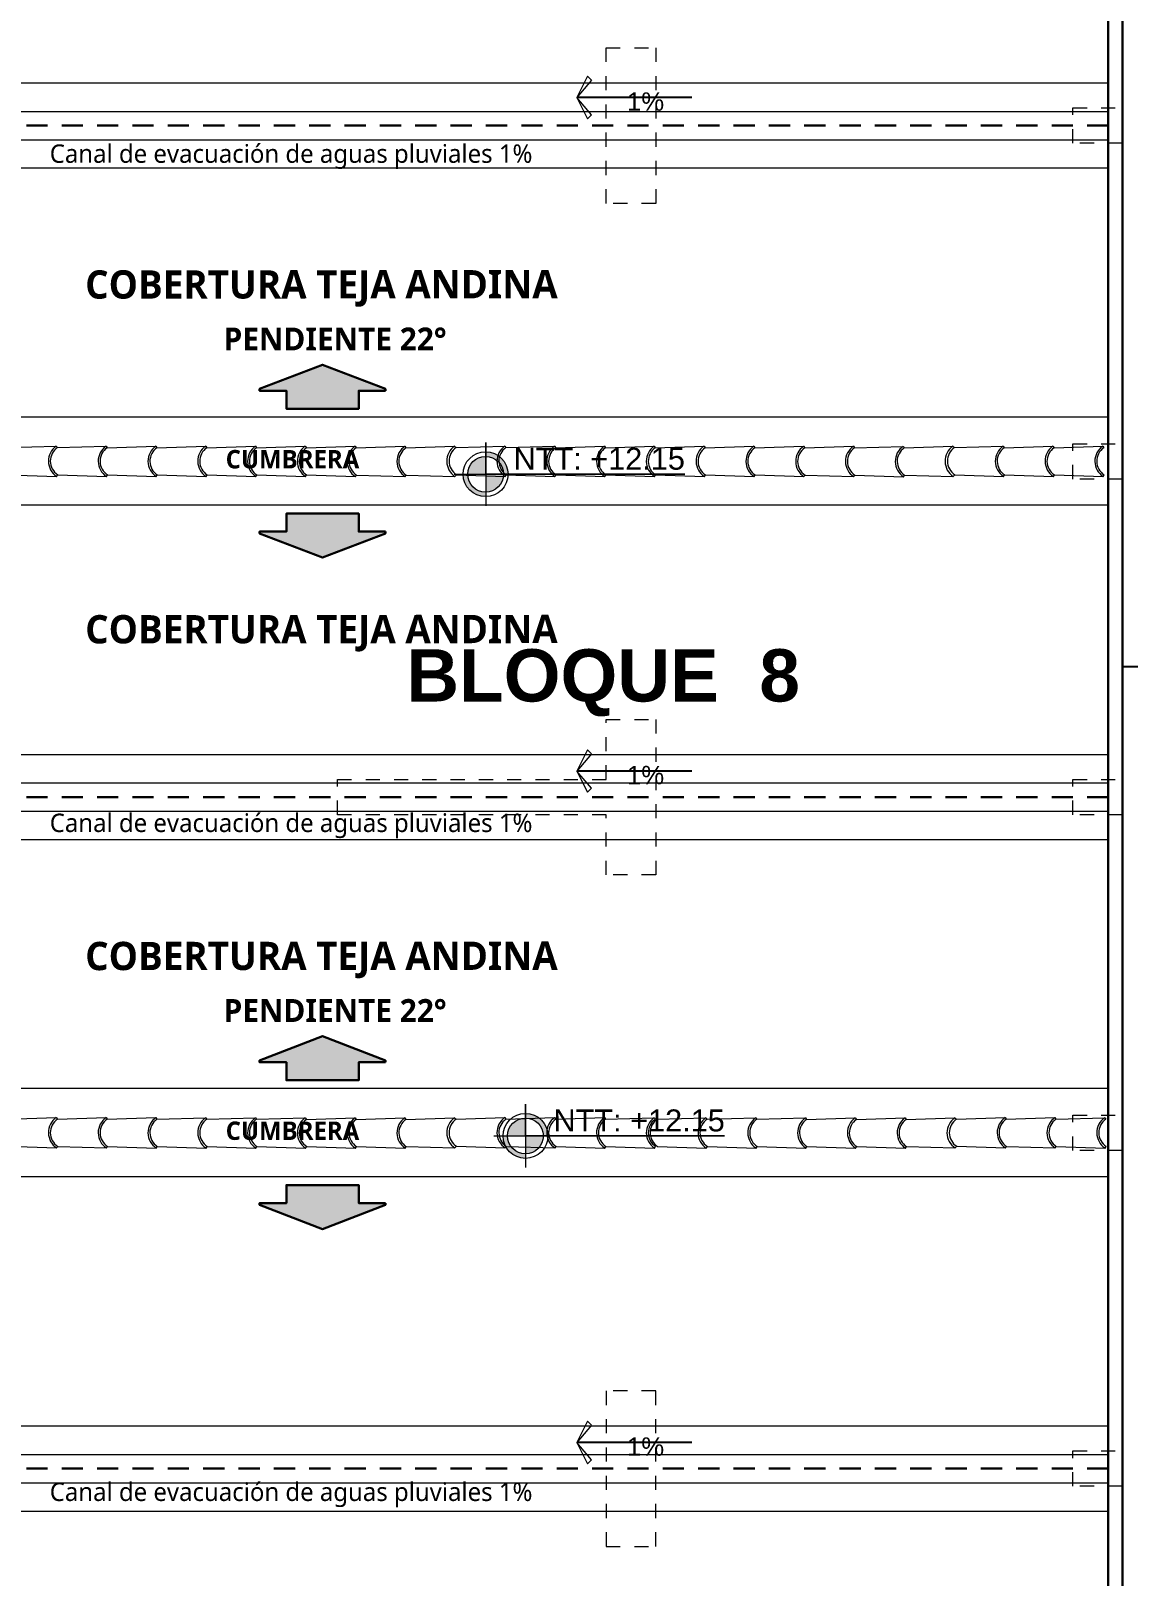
# Model space of a CAD drawing. Header units: metres. Extents: x 27 to 147, y -173 to 8.
# Drawn here: x 44.27 to 52.03, y -122.51 to -111.58 of the extents above; entities that cross this region are included whole.
import ezdxf
from ezdxf.enums import TextEntityAlignment as Align

# ---------------------------------------------------------------- set-up
doc = ezdxf.new("R2010")
doc.units = ezdxf.units.M
doc.linetypes.add('DASHED2', pattern=[0.375, 0.25, -0.125])
doc.linetypes.add('HIDDEN2', pattern=[0.1875, 0.125, -0.0625])
for name, color, linetype, lineweight in [('2D Drafting - General_Pen_No__46', 7, 'Continuous', 25), ('canal de evacuacion', 1, 'Continuous', 20), ('Cotas varias El', 253, 'Continuous', 13), ('Equipamiento SR', 23, 'Continuous', 0), ('Estructura CAJON', 7, 'Continuous', 25), ('grafo 2', 31, 'Continuous', 20), ('GRAFO 4', 7, 'Continuous', 30), ('GRAFO01', 7, 'Continuous', 0), ('linea0016', 144, 'HIDDEN2', 9), ('Lineas Referencia', 73, 'Continuous', 13), ('teja andina', 252, 'Continuous', 0), ('TEJAS ANDINA', 253, 'Continuous', 0), ('TEXTO 100', 7, 'Continuous', 20), ('TEXTOS-SUBTITULO', 7, 'Continuous', 30)]:
    doc.layers.add(name, color=color, linetype=linetype, lineweight=lineweight)
doc.layers.add('Interior - Furniture _Pen_No__3', color=7, linetype='Continuous', lineweight=18, true_color=0xff6600)
doc.layers.add('Mobiliario', color=7, linetype='Continuous', lineweight=0, true_color=0x7f7f7f)
doc.styles.add('GENERATED_STYLE_2', font='arial.ttf')
doc.styles.add('JOS', font='arial.ttf', dxfattribs={"height": 1})
doc.styles.add('TURBO_BASS', font='swisseb.ttf')

# ---------------------------------------------------------------- blocks, each defined once
blk = doc.blocks.new('A$C295C7585')
at = {"layer": 'Mobiliario', "lineweight": 15}
for p, q in [((1.374978025502969, 3.076203088460716), (1.513853283491699, 3.40416242087349)), ((1.513853283491699, 3.40416242087349), (1.527648820229842, 3.406546360073889)), ((1.556330874160267, 2.995064099900674), (1.716417933508637, 3.313533070731637)), ((1.716417933508637, 3.313533070731637), (1.70900166888714, 3.325407371513847)), ((1.222307230775641, 2.745859816847769), (1.36118248876528, 3.073819149260316)), ((1.36118248876528, 3.073819149260316), (1.374978025502969, 3.076203088460716)), ((1.403660079433394, 2.6647208282875), (1.563747138781764, 2.983189799118463)), ((1.563747138781764, 2.983189799118463), (1.556330874160267, 2.995064099900674)), ((1.069636436049223, 2.415516545234141), (1.208511694038407, 2.743475877646915)), ((1.208511694038407, 2.743475877646915), (1.222307230776096, 2.745859816847542)), ((1.250989284706975, 2.334377556673871), (1.411076344054891, 2.652846527505289)), ((1.411076344054891, 2.652846527505289), (1.403660079433394, 2.6647208282875)), ((0.9169656413223493, 2.085173273620967), (1.055840899311079, 2.413132606033741)), ((1.055840899311079, 2.413132606033741), (1.069636436048768, 2.415516545234595)), ((1.098318489980102, 2.004034285060698), (1.258405549328472, 2.322503255891888)), ((1.258405549328472, 2.322503255891888), (1.25098928470652, 2.334377556674326)), ((0.7650785429282223, 1.751017721853714), (0.9031190902182971, 2.079350511766734)), ((0.9031190902182971, 2.079350511766734), (0.9169656413223493, 2.085173273620967)), ((0.94643139158552, 1.66987873329299), (1.10492039455994, 1.989062689736784)), ((1.10492039455994, 1.989062689736784), (1.098439325062163, 2.004274668164622)), ((0.612407748201349, 1.420674450239858), (0.7512830061905333, 1.748633782652632)), ((0.7512830061905333, 1.748633782652632), (0.7650785429282223, 1.751017721853486)), ((0.7937605968586467, 1.339535461679816), (0.953847656207472, 1.658004432511007)), ((0.953847656207472, 1.658004432511007), (0.94643139158552, 1.66987873329299)), ((0.4597369534749305, 1.090331178626684), (0.5986122114636601, 1.418290511039459)), ((0.5986122114636601, 1.418290511039459), (0.6124077482018038, 1.420674450240085)), ((0.6410898021322282, 1.009192190066642), (0.8011768614805987, 1.327661160897833)), ((0.8011768614805987, 1.327661160897833), (0.7937605968591015, 1.339535461679816)), ((0.3070661587476025, 0.7599879070137376), (0.4459414167367868, 1.087947239426285)), ((0.4459414167367868, 1.087947239426285), (0.4597369534749305, 1.090331178626911)), ((0.4884190074053549, 0.6788489184534683), (0.6485060667537255, 0.997317889284659)), ((0.6485060667537255, 0.997317889284659), (0.6410898021322282, 1.009192190066642)), ((0.1543953640207292, 0.4296446354001091), (0.2932706220099135, 0.757603967813111)), ((0.2932706220099135, 0.757603967813111), (0.3070661587480572, 0.7599879070135103)), ((0.4958352720268522, 0.6669746176712579), (0.4884190074053549, 0.6788489184534683)), ((0.3357482126784817, 0.3485056468398398), (0.4958352720268522, 0.6669746176712579)), ((0.001724569293855893, 0.09930136378693533), (0.1405998272830402, 0.4272606961997099)), ((0.1405998272830402, 0.4272606961997099), (0.1543953640207292, 0.4296446354007912)), ((0.3431644773004336, 0.3366313460578567), (0.3357482126784817, 0.3485056468402945)), ((0.1830774179516084, 0.01816237522666597), (0.3431644773004336, 0.3366313460578567))]:
    blk.add_line(p, q, dxfattribs=at)
for centre, radius, start, end in [((1.64559542193274, 3.42692813519011), 0.1336946849706216, 189.8041789864884, 301.9874291323811), ((1.64559542193274, 3.42692813519011), 0.1196946849706216, 189.8041789864884, 301.9874291323811), ((1.492924627205866, 3.096584863576936), 0.1336946849706216, 189.8041789864884, 301.9874291323811), ((1.492924627205866, 3.096584863576936), 0.1196946849706216, 189.8041789864884, 301.9874291323811), ((1.340253832479448, 2.766241591963535), 0.1336946849706216, 189.8041789864884, 301.9874291323811), ((1.340253832479448, 2.766241591963535), 0.1196946849706216, 189.8041789864884, 301.9874291323811), ((1.187583037752574, 2.435898320350134), 0.1336946849706216, 189.8041789864884, 301.9874291323811), ((1.187583037752574, 2.435898320350134), 0.1196946849706216, 189.8041789864884, 301.9874291323811), ((1.034204698330086, 2.101672659223368), 0.1329726096647947, 189.6640148896703, 302.1275932302208), ((1.034912243024337, 2.105555048736051), 0.1196946849706216, 189.8041789864884, 301.9874291323811), ((0.8830251446311195, 1.77139949696948), 0.1336946849706216, 189.8041789864884, 301.9874291323811), ((0.8830251446311195, 1.77139949696948), 0.1196946849706216, 189.8041789864884, 301.9874291323811), ((0.7303543499047009, 1.441056225356306), 0.1336946849706216, 189.8041789864884, 301.9874291323811), ((0.7303543499047009, 1.441056225356306), 0.1196946849706216, 189.8041789864884, 301.9874291323811), ((0.5776835551778277, 1.110712953743132), 0.1336946849706216, 189.8041789864884, 301.9874291323811), ((0.5776835551778277, 1.110712953743132), 0.1196946849706216, 189.8041789864884, 301.9874291323811), ((0.4250127604509544, 0.7803696821295034), 0.1336946849706216, 189.8041789864884, 301.9874291323811), ((0.4250127604509544, 0.7803696821295034), 0.1196946849706216, 189.8041789864884, 301.9874291323811), ((0.2723419657240811, 0.4500264105163296), 0.1336946849706216, 189.8041789864884, 301.9874291323811), ((0.2723419657240811, 0.4500264105163296), 0.1196946849706216, 189.8041789864884, 301.9874291323811), ((0.1196711709962983, 0.119683138902019), 0.1196946849706216, 189.8041789864884, 301.9874291323811)]:
    blk.add_arc(centre, radius, start, end, dxfattribs=at)
blk = doc.blocks.new('FLECHA')
at = {"layer": 'grafo 2', "ltscale": 0.05}
for p, q in [((674350.4068813783, 8489809.493097022, -2.952000000000225), (674350.3571751671, 8489809.392813733, -2.952000000000225)), ((674350.4068813783, 8489809.493097022, -2.952000000000225), (674350.4259006998, 8489809.474077702, -2.952000000000225)), ((674350.4259006998, 8489809.474077702, -2.952000000000225), (674350.3571751671, 8489809.392813733, -2.952000000000225)), ((674350.4259006998, 8489809.311549768, -2.952000000000225), (674350.3571751671, 8489809.392813733, -2.952000000000225)), ((674350.4068813783, 8489809.292530447, -2.952000000000225), (674350.4259006998, 8489809.311549768, -2.952000000000225))]:
    blk.add_line(p, q, dxfattribs=at)
at = {"layer": 'grafo 2', "lineweight": 25}
blk.add_line((674350.8988359317, 8489809.392813733, -2.952000000000225), (674350.3571751671, 8489809.392813733, -2.952000000000225), dxfattribs=at)
at = {"layer": 'grafo 2'}
blk.add_line((674350.3571751671, 8489809.392813733, -2.952000000000225), (674350.4068813783, 8489809.292530447, -2.952000000000225), dxfattribs=at)

msp = doc.modelspace()

# ---------------------------------------------------------------- hatches: boundary and pattern name
at = {"layer": 'Interior - Furniture _Pen_No__3', "true_color": 0x939598}
h = msp.add_hatch(color=252, dxfattribs=at)
h.dxf.hatch_style = 1
h.paths.add_polyline_path([(46.58989397344391, -114.2567122488401), (46.58989397297455, -114.1287122540517), (46.77869397541161, -114.1287122533571), (46.77869397536313, -114.1164285943235), (46.33389397230025, -113.9456858639863), (45.88909397049275, -114.116428597599), (45.88909397053749, -114.1287122566315), (46.0778939701396, -114.1287122559367), (46.07789397061271, -114.256712250725)])
h = msp.add_hatch(color=252, dxfattribs=at)
h.dxf.hatch_style = 1
h.paths.add_polyline_path([(46.07789397061271, -114.9975833034736), (46.0778939701396, -115.1255832982619), (45.88909397053749, -115.1255832975672), (45.88909397049275, -115.1378669565997), (46.33389397230025, -115.3086096902125), (46.77869397536313, -115.1378669598753), (46.77869397541161, -115.1255833008417), (46.58989397297455, -115.125583300147), (46.58989397344391, -114.9975833053586)])
h = msp.add_hatch(color=252, dxfattribs=at)
h.dxf.hatch_style = 1
h.paths.add_polyline_path([(46.58990555208445, -119.0067135934832), (46.58990555161509, -118.8787135986948), (46.77870555405215, -118.8787135980001), (46.77870555400366, -118.8664299389665), (46.33390555094078, -118.6956872086293), (45.88910554913329, -118.8664299422421), (45.88910554917803, -118.8787136012746), (46.07790554878014, -118.8787136005799), (46.07790554925324, -119.0067135953682)])
h = msp.add_hatch(color=252, dxfattribs=at)
h.dxf.hatch_style = 1
h.paths.add_polyline_path([(46.07790554925324, -119.7475846481168), (46.07790554878014, -119.8755846429051), (45.88910554917803, -119.8755846422103), (45.88910554913329, -119.8878683012428), (46.33390555094078, -120.0586110348555), (46.77870555400366, -119.8878683045183), (46.77870555405215, -119.8755846454847), (46.58990555161509, -119.8755846447901), (46.58990555208445, -119.7475846500017)])
at = {"layer": 'TEXTO 100', "ltscale": 1.3}
h = msp.add_hatch(color=256, dxfattribs=at)
edge = h.paths.add_edge_path()
edge.add_line((47.6132140989271, -114.7196428972315), (47.4867637611168, -114.7196428952355))
edge.add_line((47.4867637611168, -114.7196428952355), (47.4867637611168, -114.8460932327961))
edge.add_arc((47.48676376223997, -114.7196428952355), 0.1264503375606894, 269.9999994913017, 359.9999990956475)
edge = h.paths.add_edge_path()
edge.add_arc((47.48676376199026, -114.7196428972315), 0.1264503395565726, 90.00000039565423, 180)
edge.add_line((47.36031342330713, -114.7196428972315), (47.48676376111743, -114.7196428952355))
edge.add_line((47.4867637611168, -114.7196428952355), (47.4867637611168, -114.5931925576749))
edge = h.paths.add_edge_path()
edge.add_line((47.4867637611168, -114.5609269696905), (47.4867637611168, -114.5931925576749))
edge.add_arc((47.48676376024397, -114.7196428972315), 0.1264503395565726, 0, 89.99999960434582, ccw=False)
edge.add_line((47.6132140989271, -114.7196428972315), (47.64547968890756, -114.7196428952355))
edge.add_arc((47.48676376223997, -114.7196428952355), 0.1587159266678152, 0, 90.00000040528428)
for points in [[(47.36031342325643, -114.7196428952355), (47.32804783328342, -114.7196428952355, 0.4163528812831748), (47.48792214905691, -114.8783545957664), (47.48792214905691, -114.8460879270967, -0.4168992925091702)], [(47.64219934778603, -119.4000246817966), (47.60993375781302, -119.4000246817966, 0.4163528812831748), (47.76980807358652, -119.5587363823274), (47.76980807358652, -119.5264697136577, -0.4168992925091702)]]:
    msp.add_hatch(color=256, dxfattribs=at).paths.add_polyline_path(points)
h = msp.add_hatch(color=256, dxfattribs=at)
edge = h.paths.add_edge_path()
edge.add_line((47.89510002345671, -119.4000246837926), (47.76864968564641, -119.4000246817966))
edge.add_line((47.76864968564641, -119.4000246817966), (47.76864968564641, -119.5264750193572))
edge.add_arc((47.76864968676958, -119.4000246817966), 0.1264503375606894, 269.9999994913017, 359.9999990956475)
edge = h.paths.add_edge_path()
edge.add_arc((47.76864968651986, -119.4000246837926), 0.1264503395565726, 90.00000039565423, 180)
edge.add_line((47.64219934783674, -119.4000246837926), (47.76864968564703, -119.4000246817966))
edge.add_line((47.76864968564641, -119.4000246817966), (47.76864968564641, -119.273574344236))
edge = h.paths.add_edge_path()
edge.add_line((47.76864968564641, -119.2413087562515), (47.76864968564641, -119.273574344236))
edge.add_arc((47.76864968477358, -119.4000246837926), 0.1264503395565726, 0, 89.99999960434582, ccw=False)
edge.add_line((47.89510002345671, -119.4000246837926), (47.92736561343716, -119.4000246817966))
edge.add_arc((47.76864968676958, -119.4000246817966), 0.1587159266678152, 0, 90.00000040528428)

# ---------------------------------------------------------------- linework, layer by layer
at = {"layer": 'canal de evacuacion'}
for p, q in [((41.35959469401715, -112.1536370886201), (51.88941744437298, -112.1536370886208)), ((41.35959469401715, -112.3536370886202), (51.88941744437253, -112.3536370886206)), ((41.35959415842436, -116.9036369935966), (51.88941744437298, -116.9036369935975)), ((41.35959415842436, -117.1036369935966), (51.88941744437253, -117.1036369935973)), ((41.35984522787376, -121.6536374446639), (51.88941744437253, -121.6536374446643)), ((41.35984522787376, -121.8536374446639), (51.88941744437253, -121.8536374446641))]:
    msp.add_line(p, q, dxfattribs=at)
at = {"layer": 'Cotas varias El'}
for p, q in [((51.88949792623444, -114.3157270225102), (41.58595083168663, -114.3157270225102)), ((51.88949792623444, -114.9391892198665), (41.58595083168663, -114.9391892198665)), ((51.88950950487524, -119.0657280966188), (41.58596241032743, -119.0657280966188)), ((51.88950950487524, -119.6891902939752), (41.58596241032743, -119.6891902939752))]:
    msp.add_line(p, q, dxfattribs=at)
at = {"layer": 'Estructura CAJON'}
msp.add_lwpolyline([(51.98940153525712, -116.0825963921755), (51.9894042606925, -107.3536374025028), (52.13935012843183, -107.3536374500669), (52.13934740299649, -116.0825963921755)], close=True, dxfattribs=at)
at = {"layer": 'GRAFO 4', "linetype": 'Continuous'}
for points in [[(40.38938244516694, -107.3536374025028), (51.98949792623446, -107.3536374025028), (51.98949792623446, -126.6536374769391), (40.38938244516694, -126.6536374769391)], [(40.48938244516697, -107.4536374025028), (51.88949792623444, -107.4536374025028), (51.88949792623444, -126.5536374769392), (40.48938244516697, -126.5536374769391)]]:
    msp.add_lwpolyline(points, close=True, dxfattribs=at)
at = {"layer": 'GRAFO 4', "linetype": 'Continuous', "flags": 128}
for points in [[(46.77869397541161, -114.1287122533571), (46.77869397536313, -114.1164285943235), (46.33389397230025, -113.9456858639863), (45.88909397049275, -114.116428597599), (45.88909397053749, -114.1287122566315), (46.0778939701396, -114.1287122559367), (46.07789397061271, -114.256712250725), (46.58989397344391, -114.2567122488401), (46.58989397297455, -114.1287122540517)], [(46.77869397541161, -115.1255833008417), (46.77869397536313, -115.1378669598753), (46.33389397230025, -115.3086096902125), (45.88909397049275, -115.1378669565997), (45.88909397053749, -115.1255832975672), (46.0778939701396, -115.1255832982619), (46.07789397061271, -114.9975833034736), (46.58989397344391, -114.9975833053586), (46.58989397297455, -115.125583300147)], [(46.77870555405215, -118.8787135980001), (46.77870555400366, -118.8664299389665), (46.33390555094078, -118.6956872086293), (45.88910554913329, -118.8664299422421), (45.88910554917803, -118.8787136012746), (46.07790554878014, -118.8787136005799), (46.07790554925324, -119.0067135953682), (46.58990555208445, -119.0067135934832), (46.58990555161509, -118.8787135986948)], [(46.77870555405215, -119.8755846454847), (46.77870555400366, -119.8878683045183), (46.33390555094078, -120.0586110348555), (45.88910554913329, -119.8878683012428), (45.88910554917803, -119.8755846422103), (46.07790554878014, -119.8755846429051), (46.07790554925324, -119.7475846481168), (46.58990555208445, -119.7475846500017), (46.58990555161509, -119.8755846447901)]]:
    msp.add_lwpolyline(points, close=True, dxfattribs=at)
at = {"layer": 'GRAFO01', "color": 251, "linetype": 'DASHED2', "lineweight": 9, "ltscale": 0.2}
for points in [[(48.68942370249866, -111.7036368341984), (48.68942380371786, -112.8036368341764), (48.33942380375973, -112.8036371783644), (48.33942370254024, -111.7036371783867)], [(51.63940902536481, -112.378638821626), (51.6394090252866, -112.1286389379677), (51.98940902524706, -112.1286385889116), (51.9894090253255, -112.3786384725699)], [(51.63940898697334, -114.7536389168655), (51.63940898689512, -114.5036390332071), (51.98940898685552, -114.5036386841511), (51.98940898693397, -114.7536385678095)], [(46.43942256223065, -117.1286380395458), (46.43942256223065, -116.8786380395458), (48.3394221090538, -116.8786380395458), (48.33942173094434, -116.453638870531), (48.68942202828876, -116.4536388708929), (48.68942256388178, -117.5536385214809), (48.33942155852438, -117.5536385214809), (48.33938549134555, -117.1286380435949)], [(51.63940487594235, -117.1286391426654), (51.63940487586413, -116.878639259007), (51.98940487582453, -116.878638909951), (51.98940487590298, -117.1286387936094)], [(51.63940891019027, -119.5036386200119), (51.63940891011205, -119.2536387363535), (51.98940891007251, -119.2536383872975), (51.98940891015096, -119.5036382709559)], [(48.68942370249871, -122.3036384030929), (48.68942380371792, -121.2036384031148), (48.33942380375984, -121.2036380589269), (48.33942370254036, -122.3036380589045)], [(51.63940594815008, -121.8786389499253), (51.63940594807187, -121.6286390662669), (51.98940594803233, -121.6286387172109), (51.98940594811077, -121.8786386008693)]]:
    msp.add_lwpolyline(points, close=True, dxfattribs=at)
at = {"layer": 'linea0016', "linetype": 'HIDDEN2', "lineweight": 30, "ltscale": 1.2}
for p, q in [((51.88949792623444, -112.25363691876), (41.33180804499861, -112.25363691876)), ((51.88949792623444, -117.0036379928686), (41.33180804499861, -117.0036379928686)), ((51.88949792623444, -121.7536390669773), (41.33180804499861, -121.7536390669773))]:
    msp.add_line(p, q, dxfattribs=at)
at = {"layer": 'teja andina', "lineweight": 15}
for p, q in [((48.68683786339923, -114.5324471980645), (49.0312183801021, -114.5215424465156)), ((49.0312183801021, -114.5215424465156), (49.03890311685424, -114.5326953476368)), ((49.03890311685362, -114.5326953476371), (49.38328363355666, -114.521790596088)), ((49.38328363355666, -114.521790596088), (49.3909683703084, -114.53294349721)), ((49.39096837030846, -114.5329434972095), (49.73534888701104, -114.5220387456605)), ((49.73534888701104, -114.5220387456605), (49.74303362376301, -114.5331916467823)), ((49.74303362376278, -114.5331916467825), (50.08741414046543, -114.5222868952331)), ((50.08741414046543, -114.5222868952331), (50.0950988772174, -114.5334397963549)), ((50.095098877217, -114.5334397963546), (50.43947939391981, -114.5225350448056)), ((50.43947939391981, -114.5225350448056), (50.44716413067178, -114.533687945927)), ((50.44716413067201, -114.5336879459269), (50.79153445976911, -114.52189858544)), ((50.79153445976911, -114.52189858544), (50.80226077361343, -114.5317027493475)), ((50.80226077361343, -114.5317027493475), (51.14664129031613, -114.5207979977982)), ((51.14664129031613, -114.5207979977982), (51.15432602706804, -114.5319508989195)), ((51.15432602706781, -114.53195089892), (51.49870654377068, -114.521046147371)), ((51.49870654377068, -114.521046147371), (51.50639128052242, -114.5321990484925)), ((51.50639128052242, -114.5321990484921), (51.85077179722524, -114.5212942969435)), ((51.85077179722524, -114.5212942969435), (51.85845653397681, -114.532447198065)), ((48.68905126621755, -114.7246411535966), (49.03369067193969, -114.736216225427)), ((49.03369067193969, -114.736216225427), (49.04111651967233, -114.724889303169)), ((49.04111651967193, -114.7248893031691), (49.38575592539408, -114.736464374999)), ((49.38575592539408, -114.736464374999), (49.39318177312671, -114.7251374527414)), ((49.39318177312671, -114.7251374527414), (49.73782117884863, -114.7367125245714)), ((49.73782117884863, -114.7367125245714), (49.7452470265811, -114.725385602314)), ((49.7452470265811, -114.725385602314), (50.08988643230302, -114.736960674144)), ((50.08988643230302, -114.736960674144), (50.09731228003554, -114.7256337518865)), ((50.09731228003531, -114.7256337518861), (50.4419516857574, -114.7372088237165)), ((50.4419516857574, -114.7372088237165), (50.4493775334897, -114.7258819014587)), ((50.4493775334897, -114.7258819014587), (50.79399743500906, -114.7357633865716)), ((50.79399743500906, -114.7357633865716), (50.80473431320385, -114.7239054418428)), ((50.80447417643174, -114.7238967048796), (51.14911358215366, -114.7354717767095)), ((51.14911358215366, -114.7354717767095), (51.15653942988635, -114.7241448544515)), ((51.15653942988612, -114.7241448544521), (51.50117883560804, -114.7357199262816)), ((51.50117883560804, -114.7357199262816), (51.50860468334074, -114.724393004024)), ((51.50860468334074, -114.724393004024), (51.85324408906243, -114.7359680758541)), ((51.85324408906243, -114.7359680758541), (51.86066993679512, -114.7246411535966)), ((48.70039263426546, -119.2822923019204), (49.04477315096827, -119.2713875503714)), ((49.04477315096827, -119.2713875503714), (49.05245788772046, -119.2825404514926)), ((49.05245788771984, -119.2825404514928), (49.39683840442288, -119.2716356999439)), ((49.39683840442288, -119.2716356999439), (49.40452314117462, -119.2827886010658)), ((49.40452314117462, -119.2827886010652), (49.74890365787726, -119.2718838495163)), ((49.74890365787726, -119.2718838495163), (49.75658839462918, -119.2830367506382)), ((49.75658839462901, -119.2830367506383), (50.10096891133165, -119.2721319990888)), ((50.10096891133165, -119.2721319990888), (50.10865364808356, -119.2832849002106)), ((50.10865364808322, -119.2832849002104), (50.45303416478603, -119.2723801486614)), ((50.45303416478603, -119.2723801486614), (50.460718901538, -119.2835330497827)), ((50.46071890153817, -119.2835330497827), (50.80508923063533, -119.2717436892957)), ((50.80508923063533, -119.2717436892957), (50.81581554447965, -119.2815478532034)), ((50.81581554447965, -119.2815478532034), (51.16019606118229, -119.2706431016539)), ((51.16019606118229, -119.2706431016539), (51.16788079793426, -119.2817960027753)), ((51.16788079793403, -119.2817960027758), (51.51226131463685, -119.2708912512269)), ((51.51226131463685, -119.2708912512269), (51.51994605138864, -119.2820441523483)), ((51.51994605138864, -119.2820441523478), (51.86432656809146, -119.2711394007993)), ((51.86432656809146, -119.2711394007993), (51.87201130484303, -119.2822923019208)), ((48.70260603708377, -119.4744862574524), (49.04724544280586, -119.4860613292827)), ((49.04724544280586, -119.4860613292827), (49.05467129053855, -119.4747344070247)), ((49.05467129053815, -119.4747344070249), (49.39931069626024, -119.4863094788547)), ((49.39931069626024, -119.4863094788547), (49.40673654399293, -119.4749825565973)), ((49.40673654399293, -119.4749825565973), (49.75137594971486, -119.4865576284272)), ((49.75137594971486, -119.4865576284272), (49.75880179744732, -119.4752307061698)), ((49.75880179744732, -119.4752307061698), (50.10344120316924, -119.4868057779997)), ((50.10344120316924, -119.4868057779997), (50.1108670509017, -119.4754788557424)), ((50.11086705090153, -119.4754788557419), (50.45550645662362, -119.4870539275723)), ((50.45550645662362, -119.4870539275723), (50.46293230435592, -119.4757270053144)), ((50.46293230435592, -119.4757270053144), (50.80755220587523, -119.4856084904274)), ((50.80755220587523, -119.4856084904274), (50.81828908407002, -119.4737505456986)), ((50.81802894729796, -119.4737418087353), (51.16266835301988, -119.4853168805653)), ((51.16266835301988, -119.4853168805653), (51.17009420075257, -119.4739899583072)), ((51.17009420075235, -119.4739899583079), (51.51473360647427, -119.4855650301373)), ((51.51473360647427, -119.4855650301373), (51.52215945420696, -119.4742381078798)), ((51.52215945420696, -119.4742381078798), (51.86679885992865, -119.4858131797099)), ((51.86679885992865, -119.4858131797099), (51.87422470766134, -119.4744862574523))]:
    msp.add_line(p, q, dxfattribs=at)
for centre, radius, start, end in [((48.75253944515592, -114.627800268511), 0.1157968302204076, 124.5681929392987, 236.7514430851881), ((49.10460469861167, -114.6280484180839), 0.1293409205322173, 124.5681929392987, 236.7514430851881), ((49.10460469861167, -114.6280484180839), 0.1157968302204076, 124.5681929392987, 236.7514430851881), ((49.45666995206605, -114.6282965676564), 0.1293409205322173, 124.5681929392987, 236.7514430851881), ((49.45666995206605, -114.6282965676564), 0.1157968302204076, 124.5681929392987, 236.7514430851881), ((49.80873520552083, -114.6285447172288), 0.1293409205322173, 124.5681929392987, 236.7514430851881), ((49.80873520552083, -114.6285447172288), 0.1157968302204076, 124.5681929392987, 236.7514430851881), ((50.16080045897522, -114.6287928668013), 0.1293409205322173, 124.5681929392987, 236.7514430851881), ((50.16080045897522, -114.6287928668013), 0.1157968302204076, 124.5681929392987, 236.7514430851881), ((50.51286571242943, -114.6290410163734), 0.1293409205322173, 124.5681929392987, 236.7514430851881), ((50.51286571242943, -114.6290410163734), 0.1157968302204076, 124.5681929392987, 236.7514430851881), ((50.86426506492577, -114.6280075659983), 0.1286423595926425, 124.4280288424794, 236.8916071830308), ((50.86796235536994, -114.6270558197935), 0.1157968302204076, 124.5681929392987, 236.7514430851881), ((51.22002760882563, -114.6273039693669), 0.1293409205322173, 124.5681929392987, 236.7514430851881), ((51.22002760882563, -114.6273039693669), 0.1157968302204076, 124.5681929392987, 236.7514430851881), ((51.57209286228024, -114.6275521189394), 0.1293409205322173, 124.5681929392987, 236.7514430851881), ((51.57209286228024, -114.6275521189394), 0.1157968302204076, 124.5681929392987, 236.7514430851881), ((51.92415811573463, -114.6278002685114), 0.1293409205322173, 124.5681929392987, 236.7514430851881), ((51.92415811573463, -114.6278002685114), 0.1157968302204076, 124.5681929392987, 236.7514430851881), ((48.76609421602214, -119.3776453723668), 0.1157968302204076, 124.5681929392987, 236.7514430851881), ((49.11815946947789, -119.3778935219396), 0.1293409205322173, 124.5681929392987, 236.7514430851881), ((49.11815946947789, -119.3778935219396), 0.1157968302204076, 124.5681929392987, 236.7514430851881), ((49.47022472293227, -119.3781416715122), 0.1293409205322173, 124.5681929392987, 236.7514430851881), ((49.47022472293227, -119.3781416715122), 0.1157968302204076, 124.5681929392987, 236.7514430851881), ((49.82228997638705, -119.3783898210845), 0.1293409205322173, 124.5681929392987, 236.7514430851881), ((49.82228997638705, -119.3783898210845), 0.1157968302204076, 124.5681929392987, 236.7514430851881), ((50.17435522984144, -119.3786379706571), 0.1293409205322173, 124.5681929392987, 236.7514430851881), ((50.17435522984144, -119.3786379706571), 0.1157968302204076, 124.5681929392987, 236.7514430851881), ((50.52642048329565, -119.3788861202292), 0.1293409205322173, 124.5681929392987, 236.7514430851881), ((50.52642048329565, -119.3788861202292), 0.1157968302204076, 124.5681929392987, 236.7514430851881), ((50.877819835792, -119.3778526698541), 0.1286423595926425, 124.4280288424794, 236.8916071830308), ((50.8815171262361, -119.3769009236493), 0.1157968302204076, 124.5681929392987, 236.7514430851881), ((51.23358237969185, -119.3771490732227), 0.1293409205322173, 124.5681929392987, 236.7514430851881), ((51.23358237969185, -119.3771490732227), 0.1157968302204076, 124.5681929392987, 236.7514430851881), ((51.58564763314646, -119.3773972227951), 0.1293409205322173, 124.5681929392987, 236.7514430851881), ((51.58564763314646, -119.3773972227951), 0.1157968302204076, 124.5681929392987, 236.7514430851881), ((51.93771288660085, -119.3776453723671), 0.1293409205322173, 124.5681929392987, 236.7514430851881), ((51.93771288660085, -119.3776453723671), 0.1157968302204076, 124.5681929392987, 236.7514430851881)]:
    msp.add_arc(centre, radius, start, end, dxfattribs=at)
at = {"layer": 'TEJAS ANDINA'}
for points in [[(41.58938244525862, -107.7536374025029), (51.88949792623444, -107.7536374025029), (51.88949792623444, -111.95363691876), (41.58938244525862, -111.95363691876)], [(41.58938244516693, -112.55363691876), (51.8894979262345, -112.55363691876), (51.8894979262345, -116.7036374397209), (41.58938244516693, -116.7036374397209)], [(41.58939402380773, -117.303637439721), (51.88949792623444, -117.303637439721), (51.88949792623444, -121.4536390669774), (41.58939402380773, -121.4536390669774)], [(41.58939656942457, -122.0536390669774), (51.88949792623444, -122.0536390669774), (51.88949792623444, -126.2536374769204), (41.58939656942457, -126.2536374769204)]]:
    msp.add_lwpolyline(points, close=True, dxfattribs=at)
at = {"layer": 'TEXTO 100', "ltscale": 1.3}
for points in [[(47.26383049279829, -114.7196428952355), (48.89469835288335, -114.7196428952355), (47.48792214905691, -114.7196428952355), (47.48792214905691, -114.4955512417212), (47.48792214905691, -114.9437345527419)], [(47.5457164173279, -119.4000246817966), (49.17658427741296, -119.4000246817966), (47.76980807358652, -119.4000246817966), (47.76980807358652, -119.1759330282822), (47.76980807358652, -119.624116339303)]]:
    msp.add_lwpolyline(points, dxfattribs=at)
for centre, radius in [((47.4867637611168, -114.7196428952355), 0.1587159278333798), ((47.4867637611168, -114.7196428952355), 0.1264503378603642), ((47.76864968564641, -119.4000246817966), 0.1587159278333798), ((47.76864968564641, -119.4000246817966), 0.1264503378603642)]:
    msp.add_circle(centre, radius, dxfattribs=at)

# ---------------------------------------------------------------- block references
at = {"layer": 'Equipamiento SR', "xscale": 0.9674350222721192, "yscale": 0.9674350222721192, "zscale": 0.9674350222721192, "rotation": 294.7640139528098}
for p in [(41.55153783843426, -114.5706768967277), (45.07522176246741, -114.5709250463006), (41.55154941707505, -119.3206779708364), (45.07523334110815, -119.3209261204093)]:
    msp.add_blockref('A$C295C7585', p, dxfattribs=at)
at = {"layer": 'Lineas Referencia', "xscale": 1.5, "yscale": 1.5, "zscale": 1.5}
for p in [(-1011477.402775427, -12734826.14435176, 4.428000000000337), (-1011477.402775689, -12734830.9083255, 4.428000000000337), (-1011477.402775689, -12734835.65832713, 4.428000000000337)]:
    msp.add_blockref('FLECHA', p, dxfattribs=at)

# ---------------------------------------------------------------- texts
at = {"layer": '2D Drafting - General_Pen_No__46', "attachment_point": 7, "style": 'GENERATED_STYLE_2'}
for s, insert, char_height in [('{\\fSansSerif|b0|i0|c2|p2; 1%}', (48.43631266978943, -112.1497373023028), 0.13), ('{\\fTrebuchet MS|b0|i0|c0|p34;Canal de evacuación de aguas pluviales 1%}', (44.40479245305986, -112.5606572445891), 0.13), ('\\A1;{\\fTrebuchet MS|b1|i0|c0|p34;PENDIENTE 22°}', (45.63404859386424, -113.8443579256917), 0.162), ('\\A1;{\\fTrebuchet MS|b1|i0|c0|p34;CUMBRERA}', (45.64898636481715, -114.680279230267), 0.13), ('{\\fSansSerif|b0|i0|c2|p2; 1%}', (48.43631240713464, -116.9137110410905), 0.13), ('{\\fTrebuchet MS|b0|i0|c0|p34;Canal de evacuación de aguas pluviales 1%}', (44.40479245305986, -117.2943152780498), 0.13), ('\\A1;{\\fTrebuchet MS|b1|i0|c0|p34;PENDIENTE 22°}', (45.63406017250477, -118.5943592703348), 0.162), ('\\A1;{\\fTrebuchet MS|b1|i0|c0|p34;CUMBRERA}', (45.64898636481715, -119.4302803043757), 0.13), ('{\\fSansSerif|b0|i0|c2|p2; 1%}', (48.43631240713464, -121.663712668347), 0.13), ('{\\fTrebuchet MS|b0|i0|c0|p34;Canal de evacuación de aguas pluviales 1%}', (44.40479245305986, -122.0261885900612), 0.13)]:
    msp.add_mtext(s, dxfattribs=dict(at, insert=insert, char_height=char_height))
at = {"layer": 'GRAFO01', "style": 'JOS'}
for p in [(47.68466755710975, -114.6878653388124), (47.96655348163935, -119.3682471253734)]:
    msp.add_text('NTT: +12.15', height=0.1552649359622742, rotation=8.130006654569783e-09, dxfattribs=at).set_placement(p)
at = {"layer": 'TEXTOS-SUBTITULO', "style": 'TURBO_BASS'}
msp.add_text('BLOQUE  8', height=0.3696735943858677, dxfattribs=at).set_placement((48.31790455162005, -116.3274468277199), align=Align.CENTER)
at = {"layer": 'TEXTOS-SUBTITULO', "char_height": 0.2, "attachment_point": 1, "rotation": 0.03293630447392282, "style": 'TURBO_BASS'}
for insert in [(44.65539112149011, -113.2776577053118), (44.65539112149011, -115.7165114765703), (44.65540270013091, -118.0276587794205)]:
    msp.add_mtext('{\\fTrebuchet MS|b1|i0|c0|p34;COBERTURA TEJA ANDINA}', dxfattribs=dict(at, insert=insert))

doc.saveas('drawing.dxf')
